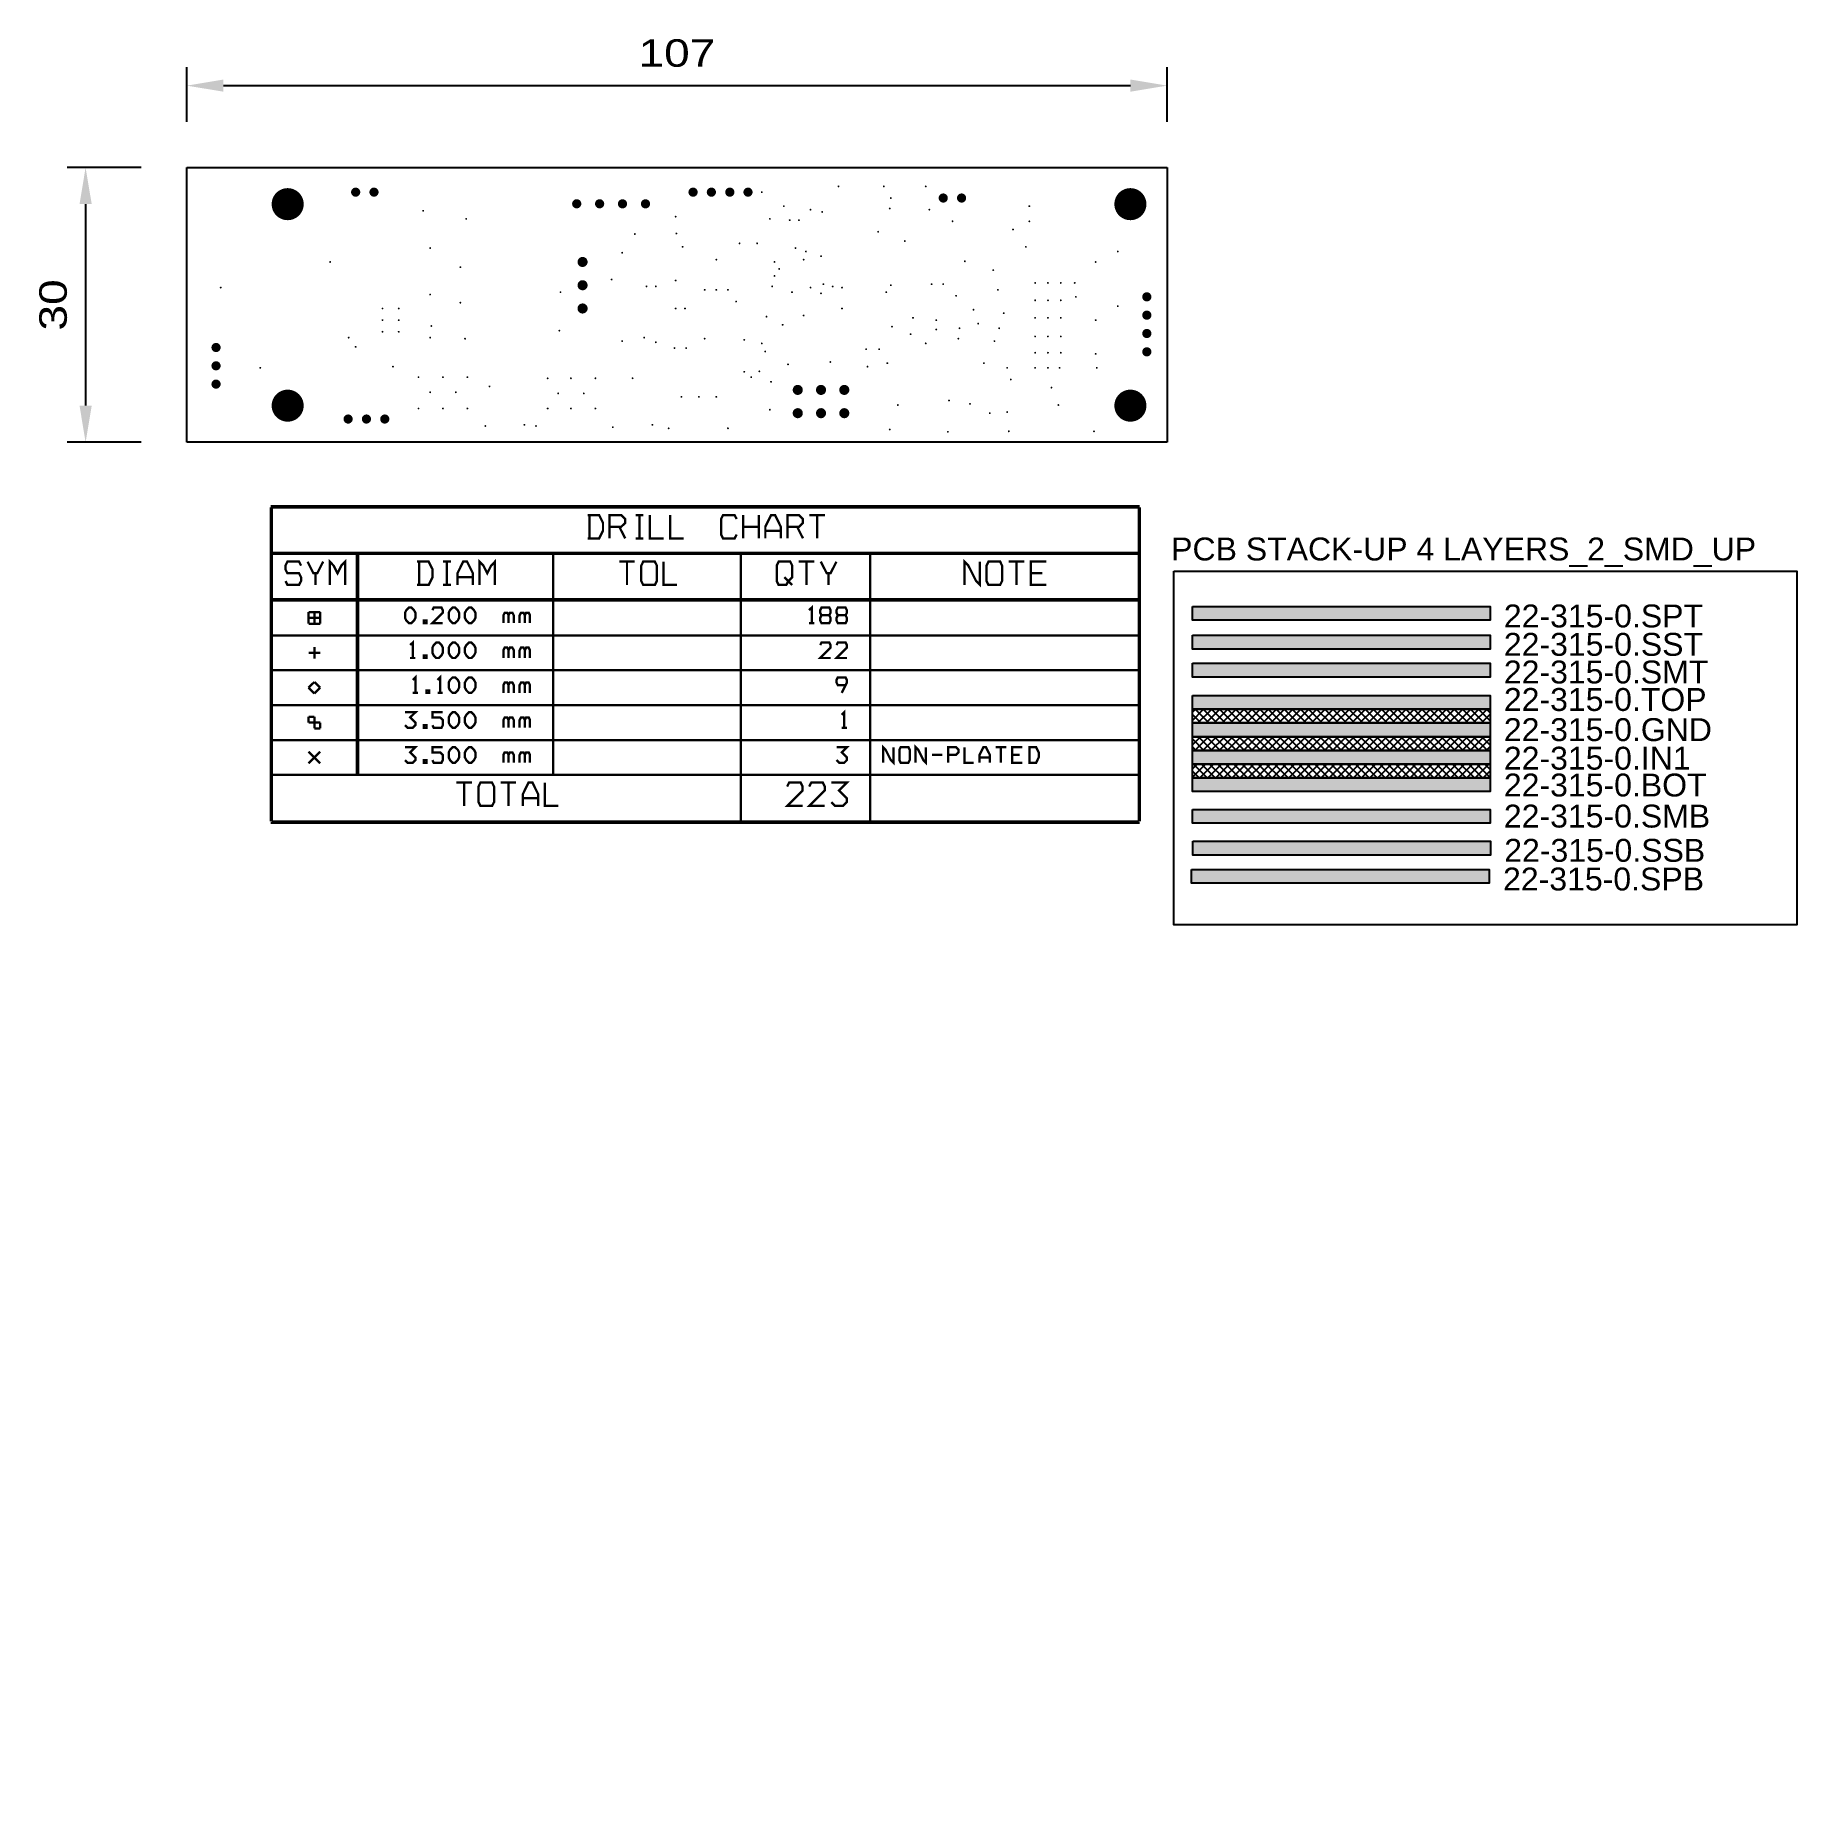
# Model space of a CAD drawing. Extents: x 94 to 286, y 113 to 305.
import ezdxf

# ---------------------------------------------------------------- set-up
doc = ezdxf.new("R2010")
doc.units = 0
doc.header["$LTSCALE"] = 10
doc.header["$MEASUREMENT"] = 0
doc.layers.get('0').update_dxf_attribs({"linetype": 'CONTINUOUS'})
doc.layers.get('Defpoints').update_dxf_attribs({"linetype": 'CONTINUOUS'})
for name, color, linetype in [('22-315-0_DRD', 7, 'CONTINUOUS'), ('OGGETTO', 7, 'CONTINUOUS'), ('QUOTE', 6, 'CONTINUOUS'), ('THRUHOLE_NPT', 8, 'CONTINUOUS'), ('THRUHOLE_TAP', 15, 'CONTINUOUS')]:
    doc.layers.add(name, color=color, linetype=linetype)
doc.styles.add('STILE25', font='arial.ttf', dxfattribs={"width": 1.2, "height": 2.5})
doc.styles.add('STILE3', font='arial.ttf', dxfattribs={"width": 1.2, "height": 3})
doc.dimstyles.new('QUOTE', dxfattribs={"dimscale": 0, "dimtxt": 3, "dimasz": 4, "dimexe": 2, "dimexo": 5, "dimgap": 2, "dimtad": 1, "dimdec": 1, "dimzin": 13, "dimdsep": 46, "dimtxsty": 'STILE3', "dimcen": 0, "dimclrt": 7, "dimadec": 0, "dimazin": 0, "dimtfac": 0.666667, "dimtdec": 1, "dimtofl": 0, "dimtmove": 2, "dimatfit": 3, "dimfxl": 0, "dimtolj": 1, "dimtzin": 13, "dimarcsym": 0})

# ---------------------------------------------------------------- blocks, each defined once
blk = doc.blocks.new('ROUND_17')
at = {"const_width": 1.75006}
blk.add_lwpolyline([(-0.87503, 0, 1), (0.87503, 0, 1)], format="xyb", close=True, dxfattribs=at)
blk = doc.blocks.new('ROUND_83')
at = {"const_width": 0.10033}
blk.add_lwpolyline([(-0.050164, 0, 1), (0.050164, 0, 1)], format="xyb", close=True, dxfattribs=at)
blk = doc.blocks.new('ROUND_84')
at = {"const_width": 0.50038}
blk.add_lwpolyline([(-0.25019, 0, 1), (0.25019, 0, 1)], format="xyb", close=True, dxfattribs=at)
blk = doc.blocks.new('ROUND_85')
at = {"const_width": 0.54991}
blk.add_lwpolyline([(-0.274954, 0, 1), (0.274954, 0, 1)], format="xyb", close=True, dxfattribs=at)
blk = doc.blocks.new('*D84')
at = {"layer": 'Defpoints', "color": 0, "transparency": 16777216}
for p in [(217.46, 299.52), (110.46, 290.58), (217.46, 290.58)]:
    blk.add_point(p, dxfattribs=at)
at = {"layer": 'QUOTE', "color": 0, "lineweight": -2, "transparency": 16777216}
for p, q in [((110.46, 295.58), (110.46, 301.52)), ((217.46, 295.58), (217.46, 301.52)), ((114.46, 299.52), (213.46, 299.52))]:
    blk.add_line(p, q, dxfattribs=at)
at = {"layer": 'QUOTE', "color": 0, "transparency": 16777216}
for points in [[(114.46, 300.19), (114.46, 298.86), (110.46, 299.52)], [(213.46, 300.19), (213.46, 298.86), (217.46, 299.52)]]:
    blk.add_solid(points, dxfattribs=at)
at = {"layer": 'QUOTE', "color": 7, "transparency": 16777216, "insert": (163.96, 303.06), "char_height": 3, "attachment_point": 5, "style": 'STILE3'}
blk.add_mtext('\\A1;107', dxfattribs=at)
blk = doc.blocks.new('*D85')
at = {"layer": 'Defpoints', "color": 0, "transparency": 16777216}
for p in [(110.46, 290.58), (99.41, 260.58), (110.46, 260.58)]:
    blk.add_point(p, dxfattribs=at)
at = {"layer": 'QUOTE', "color": 0, "lineweight": -2, "transparency": 16777216}
for p, q in [((105.46, 290.58), (97.41, 290.58)), ((99.41, 286.58), (99.41, 264.58)), ((105.46, 260.58), (97.41, 260.58))]:
    blk.add_line(p, q, dxfattribs=at)
at = {"layer": 'QUOTE', "color": 0, "transparency": 16777216}
for points in [[(98.75, 286.58), (100.08, 286.58), (99.41, 290.58)], [(98.75, 264.58), (100.08, 264.58), (99.41, 260.58)]]:
    blk.add_solid(points, dxfattribs=at)
at = {"layer": 'QUOTE', "color": 7, "transparency": 16777216, "insert": (95.88, 275.58), "char_height": 3, "attachment_point": 5, "rotation": 90, "style": 'STILE3'}
blk.add_mtext('\\A1;30', dxfattribs=at)

msp = doc.modelspace()

# ---------------------------------------------------------------- hatches: boundary and pattern name
at = {"layer": 'OGGETTO'}
for points in [[(220.23, 242.66), (220.23, 241.16), (252.73, 241.16), (252.73, 242.66)], [(220.14, 213.95), (220.14, 212.45), (252.64, 212.45), (252.64, 213.95)]]:
    msp.add_hatch(color=6, dxfattribs=at).paths.add_polyline_path(points)
h = msp.add_hatch(color=7, dxfattribs=at)
h.dxf.hatch_style = 1
h.paths.add_polyline_path([(252.73, 238.01), (252.73, 239.51), (220.23, 239.51), (220.23, 238.01)])
h = msp.add_hatch(color=3, dxfattribs=at)
h.dxf.hatch_style = 1
h.paths.add_polyline_path([(252.73, 234.95), (252.73, 236.45), (220.23, 236.45), (220.23, 234.95)])
h.paths.add_polyline_path([(252.73, 218.99), (252.73, 220.49), (220.23, 220.49), (220.23, 218.99)])
h = msp.add_hatch(color=1, dxfattribs=at)
h.dxf.hatch_style = 1
h.paths.add_polyline_path([(252.73, 232.94), (220.23, 232.94), (220.23, 231.44), (252.73, 231.44)])
h.paths.add_polyline_path([(252.73, 229.94), (220.23, 229.94), (220.23, 228.44), (252.73, 228.44)])
h.paths.add_polyline_path([(252.73, 226.94), (220.23, 226.94), (220.23, 225.44), (252.73, 225.44)])
h.paths.add_polyline_path([(252.73, 223.94), (220.23, 223.94), (220.23, 222.44), (252.73, 222.44)])
h = msp.add_hatch(dxfattribs=at)
h.set_pattern_fill('ANSI37', color=256, scale=5, style=0)
h.set_pattern_definition([(45, (85.31514, -27.5591), (-0.4419417, 0.4419417), []), (135, (85.31514, -27.5591), (-0.4419417, -0.4419417), [])])
h.paths.add_polyline_path([(220.23, 231.44), (220.23, 229.94), (252.73, 229.94), (252.73, 231.44)])
h.paths.add_polyline_path([(220.23, 228.44), (220.23, 226.94), (252.73, 226.94), (252.73, 228.44)])
h.paths.add_polyline_path([(252.73, 223.94), (252.73, 225.44), (220.23, 225.44), (220.23, 223.94)])
h = msp.add_hatch(color=7, dxfattribs=at)
h.dxf.hatch_style = 1
h.paths.add_polyline_path([(252.77, 215.52), (252.77, 217.02), (220.27, 217.02), (220.27, 215.52)])

# ---------------------------------------------------------------- linework, layer by layer
at = {"layer": '22-315-0_DRD'}
for p, q in [((110.46, 260.58), (110.46, 290.58)), ((110.46, 290.58), (217.46, 290.58)), ((217.46, 290.58), (217.46, 260.58)), ((117.46, 260.58), (110.46, 260.58)), ((217.46, 260.58), (117.46, 260.58))]:
    msp.add_line(p, q, dxfattribs=at)
at = {"layer": '22-315-0_DRD', "const_width": 0.254}
for points in [[(214.49, 253.6), (119.62, 253.6)], [(119.62, 219.18), (119.62, 253.47)], [(214.37, 253.47), (119.75, 253.47)], [(119.75, 219.18), (119.75, 253.47)], [(154.2, 250.09), (155.47, 250.09), (155.89, 250.93), (155.89, 251.78), (155.47, 252.63), (154.2, 252.63)], [(154.41, 250.09), (154.41, 252.63)], [(156.61, 251.36), (157.88, 251.36), (158.31, 251.78), (158.31, 252.2), (157.88, 252.63), (156.61, 252.63), (156.61, 250.09)], [(160.29, 252.63), (159.45, 252.63)], [(159.87, 250.09), (159.87, 252.63)], [(162.5, 250.09), (161.02, 250.09), (161.02, 252.63)], [(164.7, 250.09), (163.22, 250.09), (163.22, 252.63)], [(170.48, 250.51), (170.26, 250.09), (168.99, 250.09), (168.78, 250.51), (168.78, 252.2), (168.99, 252.63), (170.26, 252.63), (170.48, 252.2)], [(171.2, 250.09), (171.2, 252.63)], [(172.89, 250.09), (172.89, 252.63)], [(175.3, 250.09), (175.3, 251.36), (174.67, 252.63), (174.24, 252.63), (173.61, 251.36), (173.61, 250.09)], [(176.02, 251.36), (177.29, 251.36), (177.72, 251.78), (177.72, 252.2), (177.29, 252.63), (176.02, 252.63), (176.02, 250.09)], [(180.13, 252.63), (178.43, 252.63)], [(179.28, 250.09), (179.28, 252.63)], [(214.37, 219.18), (214.37, 253.47)], [(214.49, 219.18), (214.49, 253.47)], [(157.67, 251.36), (158.31, 250.09)], [(160.29, 250.09), (159.45, 250.09)], [(172.89, 251.36), (171.2, 251.36)], [(175.3, 250.93), (173.61, 250.93)], [(177.08, 251.36), (177.72, 250.09)], [(214.37, 248.52), (119.75, 248.52)], [(214.37, 248.39), (119.75, 248.39)], [(129.02, 224.26), (129.02, 248.39)], [(129.15, 224.26), (129.15, 248.39)], [(150.46, 224.26), (150.46, 248.39)], [(170.95, 219.18), (170.95, 248.39)], [(185.05, 219.18), (185.05, 248.39)], [(122.93, 247.12), (122.71, 247.55), (121.44, 247.55), (121.23, 247.12), (121.23, 246.7), (121.44, 246.28), (122.71, 246.28), (122.93, 245.85), (122.93, 245.43), (122.71, 245.01), (121.44, 245.01), (121.23, 245.43)], [(125.34, 247.55), (124.7, 246.28), (124.28, 246.28), (123.64, 247.55)], [(124.49, 245.01), (124.49, 246.28)], [(127.75, 245.01), (127.75, 247.55), (127.33, 247.12), (126.91, 246.28), (126.48, 247.12), (126.06, 247.55), (126.06, 245.01)], [(135.59, 245.01), (136.86, 245.01), (137.29, 245.85), (137.29, 246.7), (136.86, 247.55), (135.59, 247.55)], [(135.81, 245.01), (135.81, 247.55)], [(139.28, 247.55), (138.43, 247.55)], [(138.85, 245.01), (138.85, 247.55)], [(141.69, 245.01), (141.69, 246.28), (141.05, 247.55), (140.63, 247.55), (140, 246.28), (140, 245.01)], [(144.1, 245.01), (144.1, 247.55), (143.68, 247.12), (143.26, 246.28), (142.83, 247.12), (142.41, 247.55), (142.41, 245.01)], [(159.35, 247.55), (157.66, 247.55)], [(158.51, 245.01), (158.51, 247.55)], [(160.28, 245.01), (160.07, 245.43), (160.07, 247.12), (160.28, 247.55), (161.55, 247.55), (161.77, 247.12), (161.77, 245.43), (161.55, 245.01), (160.28, 245.01)], [(163.97, 245.01), (162.49, 245.01), (162.49, 247.55)], [(174.85, 245.43), (175.06, 245.01), (175.9, 245.01), (176.12, 245.43), (176.54, 245.85), (176.54, 247.12), (176.33, 247.55), (175.06, 247.55), (174.85, 247.12), (174.85, 245.43)], [(178.95, 247.55), (177.26, 247.55)], [(178.11, 245.01), (178.11, 247.55)], [(181.37, 247.55), (180.73, 246.28), (180.31, 246.28), (179.67, 247.55)], [(180.52, 245.01), (180.52, 246.28)], [(197.04, 247.55), (197.04, 245.01), (196.62, 245.43), (195.77, 247.12), (195.35, 247.55), (195.35, 245.01)], [(197.97, 245.01), (197.76, 245.43), (197.76, 247.12), (197.97, 247.55), (199.24, 247.55), (199.45, 247.12), (199.45, 245.43), (199.24, 245.01), (197.97, 245.01)], [(201.87, 247.55), (200.17, 247.55)], [(201.02, 245.01), (201.02, 247.55)], [(204.28, 245.01), (202.59, 245.01), (202.59, 247.55), (204.28, 247.55)], [(203.86, 246.28), (202.59, 246.28)], [(139.28, 245.01), (138.43, 245.01)], [(141.69, 245.85), (140, 245.85)], [(175.69, 245.85), (176.54, 245.01)], [(214.37, 243.44), (119.75, 243.44)], [(214.37, 243.31), (119.75, 243.31)], [(134.7, 240.84), (134.42, 241.12), (134.28, 241.41), (134.28, 241.97), (134.42, 242.25), (134.7, 242.53), (134.98, 242.53), (135.26, 242.25), (135.41, 241.97), (135.41, 241.41), (135.26, 241.12), (134.98, 240.84), (134.7, 240.84)], [(138.4, 240.84), (137.27, 240.84), (138.4, 241.97), (138.4, 242.25), (138.26, 242.53), (137.41, 242.53), (137.27, 242.25)], [(139.47, 240.84), (139.19, 241.12), (139.05, 241.41), (139.05, 241.97), (139.19, 242.25), (139.47, 242.53), (139.75, 242.53), (140.04, 242.25), (140.18, 241.97), (140.18, 241.41), (140.04, 241.12), (139.75, 240.84), (139.47, 240.84)], [(141.25, 240.84), (140.97, 241.12), (140.82, 241.41), (140.82, 241.97), (140.97, 242.25), (141.25, 242.53), (141.53, 242.53), (141.81, 242.25), (141.96, 241.97), (141.96, 241.41), (141.81, 241.12), (141.53, 240.84), (141.25, 240.84)], [(178.67, 240.84), (178.67, 242.53), (178.39, 242.25)], [(180.59, 241.69), (180.73, 241.97), (180.73, 242.25), (180.59, 242.53), (179.74, 242.53), (179.6, 242.25), (179.6, 241.97), (179.74, 241.69), (180.59, 241.69), (180.73, 241.41), (180.73, 241.12), (180.59, 240.84), (179.74, 240.84), (179.6, 241.12), (179.6, 241.41), (179.74, 241.69)], [(182.37, 241.69), (182.51, 241.97), (182.51, 242.25), (182.37, 242.53), (181.52, 242.53), (181.38, 242.25), (181.38, 241.97), (181.52, 241.69), (182.37, 241.69), (182.51, 241.41), (182.51, 241.12), (182.37, 240.84), (181.52, 240.84), (181.38, 241.12), (181.38, 241.41), (181.52, 241.69)], [(123.75, 242.04), (123.75, 240.77)], [(125.02, 242.04), (123.75, 242.04)], [(125.02, 241.41), (123.75, 241.41)], [(123.75, 240.77), (125.02, 240.77)], [(124.39, 242.04), (124.39, 240.77)], [(125.02, 240.77), (125.02, 242.04)], [(136.34, 240.84), (136.62, 240.84), (136.62, 241.12), (136.34, 241.12), (136.34, 240.84)], [(146.15, 240.84), (146.15, 241.69), (146, 241.97), (145.72, 241.97), (145.58, 241.69), (145.44, 241.97), (145.16, 241.97), (145.02, 241.69), (145.02, 240.84)], [(145.58, 240.84), (145.58, 241.69)], [(147.92, 240.84), (147.92, 241.69), (147.78, 241.97), (147.5, 241.97), (147.36, 241.69), (147.22, 241.97), (146.94, 241.97), (146.79, 241.69), (146.79, 240.84)], [(147.36, 240.84), (147.36, 241.69)], [(178.95, 240.84), (178.39, 240.84)], [(214.37, 239.5), (119.75, 239.5)], [(135.13, 237.03), (135.13, 238.72), (134.84, 238.44)], [(137.69, 237.03), (137.41, 237.31), (137.27, 237.6), (137.27, 238.16), (137.41, 238.44), (137.69, 238.72), (137.98, 238.72), (138.26, 238.44), (138.4, 238.16), (138.4, 237.6), (138.26, 237.31), (137.98, 237.03), (137.69, 237.03)], [(139.47, 237.03), (139.19, 237.31), (139.05, 237.6), (139.05, 238.16), (139.19, 238.44), (139.47, 238.72), (139.75, 238.72), (140.04, 238.44), (140.18, 238.16), (140.18, 237.6), (140.04, 237.31), (139.75, 237.03), (139.47, 237.03)], [(141.25, 237.03), (140.97, 237.31), (140.82, 237.6), (140.82, 238.16), (140.97, 238.44), (141.25, 238.72), (141.53, 238.72), (141.81, 238.44), (141.96, 238.16), (141.96, 237.6), (141.81, 237.31), (141.53, 237.03), (141.25, 237.03)], [(180.73, 237.03), (179.6, 237.03), (180.73, 238.16), (180.73, 238.44), (180.59, 238.72), (179.74, 238.72), (179.6, 238.44)], [(182.51, 237.03), (181.38, 237.03), (182.51, 238.16), (182.51, 238.44), (182.37, 238.72), (181.52, 238.72), (181.38, 238.44)], [(125.02, 237.6), (123.75, 237.6)], [(124.39, 238.23), (124.39, 236.96)], [(135.41, 237.03), (134.84, 237.03)], [(136.34, 237.03), (136.62, 237.03), (136.62, 237.31), (136.34, 237.31), (136.34, 237.03)], [(146.15, 237.03), (146.15, 237.88), (146, 238.16), (145.72, 238.16), (145.58, 237.88), (145.44, 238.16), (145.16, 238.16), (145.02, 237.88), (145.02, 237.03)], [(145.58, 237.03), (145.58, 237.88)], [(147.92, 237.03), (147.92, 237.88), (147.78, 238.16), (147.5, 238.16), (147.36, 237.88), (147.22, 238.16), (146.94, 238.16), (146.79, 237.88), (146.79, 237.03)], [(147.36, 237.03), (147.36, 237.88)], [(214.37, 235.69), (119.75, 235.69)], [(135.41, 233.22), (135.41, 234.91), (135.13, 234.63)], [(138.11, 233.22), (138.11, 234.91), (137.83, 234.63)], [(139.47, 233.22), (139.19, 233.5), (139.05, 233.79), (139.05, 234.35), (139.19, 234.63), (139.47, 234.91), (139.75, 234.91), (140.04, 234.63), (140.18, 234.35), (140.18, 233.79), (140.04, 233.5), (139.75, 233.22), (139.47, 233.22)], [(141.25, 233.22), (140.97, 233.5), (140.82, 233.79), (140.82, 234.35), (140.97, 234.63), (141.25, 234.91), (141.53, 234.91), (141.81, 234.63), (141.96, 234.35), (141.96, 233.79), (141.81, 233.5), (141.53, 233.22), (141.25, 233.22)], [(182.37, 234.07), (181.52, 234.07), (181.38, 234.35), (181.38, 234.63), (181.52, 234.91), (182.37, 234.91), (182.51, 234.63), (182.51, 234.35), (181.95, 233.22)], [(124.39, 234.42), (123.75, 233.79)], [(123.75, 233.79), (124.39, 233.15)], [(125.02, 233.79), (124.39, 234.42)], [(124.39, 233.15), (125.02, 233.79)], [(135.69, 233.22), (135.13, 233.22)], [(136.62, 233.22), (136.9, 233.22), (136.9, 233.5), (136.62, 233.5), (136.62, 233.22)], [(138.4, 233.22), (137.83, 233.22)], [(146.15, 233.22), (146.15, 234.07), (146, 234.35), (145.72, 234.35), (145.58, 234.07), (145.44, 234.35), (145.16, 234.35), (145.02, 234.07), (145.02, 233.22)], [(145.58, 233.22), (145.58, 234.07)], [(147.92, 233.22), (147.92, 234.07), (147.78, 234.35), (147.5, 234.35), (147.36, 234.07), (147.22, 234.35), (146.94, 234.35), (146.79, 234.07), (146.79, 233.22)], [(147.36, 233.22), (147.36, 234.07)], [(214.37, 231.88), (119.75, 231.88)], [(134.28, 229.69), (134.56, 229.41), (135.13, 229.41), (135.41, 229.69), (135.41, 229.98), (134.84, 230.54), (135.41, 231.1), (134.28, 231.1)], [(137.27, 229.69), (137.41, 229.41), (138.26, 229.41), (138.4, 229.69), (138.4, 230.26), (138.11, 230.54), (137.27, 230.54), (137.27, 231.1), (138.4, 231.1)], [(139.47, 229.41), (139.19, 229.69), (139.05, 229.98), (139.05, 230.54), (139.19, 230.82), (139.47, 231.1), (139.75, 231.1), (140.04, 230.82), (140.18, 230.54), (140.18, 229.98), (140.04, 229.69), (139.75, 229.41), (139.47, 229.41)], [(141.25, 229.41), (140.97, 229.69), (140.82, 229.98), (140.82, 230.54), (140.97, 230.82), (141.25, 231.1), (141.53, 231.1), (141.81, 230.82), (141.96, 230.54), (141.96, 229.98), (141.81, 229.69), (141.53, 229.41), (141.25, 229.41)], [(182.23, 229.41), (182.23, 231.1), (181.95, 230.82)], [(123.75, 230.61), (123.75, 229.98)], [(124.39, 230.61), (123.75, 230.61)], [(123.75, 229.98), (125.02, 229.98)], [(124.39, 229.34), (124.39, 230.61)], [(125.02, 229.34), (124.39, 229.34)], [(125.02, 229.98), (125.02, 229.34)], [(136.34, 229.41), (136.62, 229.41), (136.62, 229.69), (136.34, 229.69), (136.34, 229.41)], [(146.15, 229.41), (146.15, 230.26), (146, 230.54), (145.72, 230.54), (145.58, 230.26), (145.44, 230.54), (145.16, 230.54), (145.02, 230.26), (145.02, 229.41)], [(145.58, 229.41), (145.58, 230.26)], [(147.92, 229.41), (147.92, 230.26), (147.78, 230.54), (147.5, 230.54), (147.36, 230.26), (147.22, 230.54), (146.94, 230.54), (146.79, 230.26), (146.79, 229.41)], [(147.36, 229.41), (147.36, 230.26)], [(182.51, 229.41), (181.95, 229.41)], [(214.37, 228.07), (119.75, 228.07)], [(125.02, 226.8), (123.75, 225.53)], [(125.02, 225.53), (123.75, 226.8)], [(134.28, 225.88), (134.56, 225.6), (135.13, 225.6), (135.41, 225.88), (135.41, 226.17), (134.84, 226.73), (135.41, 227.29), (134.28, 227.29)], [(137.27, 225.88), (137.41, 225.6), (138.26, 225.6), (138.4, 225.88), (138.4, 226.45), (138.11, 226.73), (137.27, 226.73), (137.27, 227.29), (138.4, 227.29)], [(139.47, 225.6), (139.19, 225.88), (139.05, 226.17), (139.05, 226.73), (139.19, 227.01), (139.47, 227.29), (139.75, 227.29), (140.04, 227.01), (140.18, 226.73), (140.18, 226.17), (140.04, 225.88), (139.75, 225.6), (139.47, 225.6)], [(141.25, 225.6), (140.97, 225.88), (140.82, 226.17), (140.82, 226.73), (140.97, 227.01), (141.25, 227.29), (141.53, 227.29), (141.81, 227.01), (141.96, 226.73), (141.96, 226.17), (141.81, 225.88), (141.53, 225.6), (141.25, 225.6)], [(181.38, 225.88), (181.66, 225.6), (182.23, 225.6), (182.51, 225.88), (182.51, 226.17), (181.95, 226.73), (182.51, 227.29), (181.38, 227.29)], [(187.59, 227.29), (187.59, 225.6), (187.31, 225.88), (186.74, 227.01), (186.46, 227.29), (186.46, 225.6)], [(188.38, 225.6), (188.24, 225.88), (188.24, 227.01), (188.38, 227.29), (189.23, 227.29), (189.37, 227.01), (189.37, 225.88), (189.23, 225.6), (188.38, 225.6)], [(191.14, 227.29), (191.14, 225.6), (190.86, 225.88), (190.3, 227.01), (190.02, 227.29), (190.02, 225.6)], [(193.57, 226.45), (194.42, 226.45), (194.7, 226.73), (194.7, 227.01), (194.42, 227.29), (193.57, 227.29), (193.57, 225.6)], [(196.34, 225.6), (195.35, 225.6), (195.35, 227.29)], [(198.12, 225.6), (198.12, 226.45), (197.69, 227.29), (197.41, 227.29), (196.99, 226.45), (196.99, 225.6)], [(199.9, 227.29), (198.76, 227.29)], [(199.33, 225.6), (199.33, 227.29)], [(201.67, 225.6), (200.54, 225.6), (200.54, 227.29), (201.67, 227.29)], [(202.32, 225.6), (203.17, 225.6), (203.45, 226.17), (203.45, 226.73), (203.17, 227.29), (202.32, 227.29)], [(202.46, 225.6), (202.46, 227.29)], [(136.34, 225.6), (136.62, 225.6), (136.62, 225.88), (136.34, 225.88), (136.34, 225.6)], [(146.15, 225.6), (146.15, 226.45), (146, 226.73), (145.72, 226.73), (145.58, 226.45), (145.44, 226.73), (145.16, 226.73), (145.02, 226.45), (145.02, 225.6)], [(145.58, 225.6), (145.58, 226.45)], [(147.92, 225.6), (147.92, 226.45), (147.78, 226.73), (147.5, 226.73), (147.36, 226.45), (147.22, 226.73), (146.94, 226.73), (146.79, 226.45), (146.79, 225.6)], [(147.36, 225.6), (147.36, 226.45)], [(192.92, 226.45), (191.8, 226.45)], [(198.12, 226.17), (196.99, 226.17)], [(201.39, 226.45), (200.54, 226.45)], [(214.37, 224.26), (119.75, 224.26)], [(141.58, 223.42), (139.89, 223.42)], [(140.74, 220.88), (140.74, 223.42)], [(142.51, 220.88), (142.3, 221.3), (142.3, 222.99), (142.51, 223.42), (143.78, 223.42), (144, 222.99), (144, 221.3), (143.78, 220.88), (142.51, 220.88)], [(146.41, 223.42), (144.72, 223.42)], [(145.56, 220.88), (145.56, 223.42)], [(148.82, 220.88), (148.82, 222.15), (148.19, 223.42), (147.76, 223.42), (147.13, 222.15), (147.13, 220.88)], [(151.02, 220.88), (149.54, 220.88), (149.54, 223.42)], [(177.68, 220.88), (175.99, 220.88), (177.68, 222.57), (177.68, 222.99), (177.47, 223.42), (176.2, 223.42), (175.99, 222.99)], [(180.1, 220.88), (178.4, 220.88), (180.1, 222.57), (180.1, 222.99), (179.89, 223.42), (178.62, 223.42), (178.4, 222.99)], [(180.82, 221.3), (181.24, 220.88), (182.09, 220.88), (182.51, 221.3), (182.51, 221.72), (181.66, 222.57), (182.51, 223.42), (180.82, 223.42)], [(148.82, 221.72), (147.13, 221.72)], [(214.37, 219.18), (119.75, 219.18)], [(214.49, 219.05), (119.62, 219.05)]]:
    msp.add_lwpolyline(points, dxfattribs=at)
at = {"layer": 'OGGETTO'}
for points in [[(218.21, 246.5), (286.2, 246.5), (286.2, 207.9), (218.21, 207.9)], [(220.23, 242.66), (252.73, 242.66), (252.73, 241.16), (220.23, 241.16)], [(220.23, 239.51), (252.73, 239.51), (252.73, 238.01), (220.23, 238.01)], [(220.23, 236.45), (252.73, 236.45), (252.73, 234.95), (220.23, 234.95)], [(220.23, 232.94), (252.73, 232.94), (252.73, 231.44), (220.23, 231.44)], [(220.23, 231.44), (252.73, 231.44), (252.73, 229.94), (220.23, 229.94)], [(220.23, 229.94), (252.73, 229.94), (252.73, 228.44), (220.23, 228.44)], [(220.23, 228.44), (252.73, 228.44), (252.73, 226.94), (220.23, 226.94)], [(220.23, 226.94), (252.73, 226.94), (252.73, 225.44), (220.23, 225.44)], [(220.23, 225.44), (252.73, 225.44), (252.73, 223.94), (220.23, 223.94)], [(220.23, 223.94), (252.73, 223.94), (252.73, 222.44), (220.23, 222.44)], [(220.23, 220.49), (252.73, 220.49), (252.73, 218.99), (220.23, 218.99)], [(220.27, 217.02), (252.77, 217.02), (252.77, 215.52), (220.27, 215.52)], [(220.14, 213.95), (252.64, 213.95), (252.64, 212.45), (220.14, 212.45)]]:
    msp.add_lwpolyline(points, close=True, dxfattribs=at)

# ---------------------------------------------------------------- block references
at = {"layer": 'THRUHOLE_NPT'}
for p in [(121.47, 286.58), (213.46, 286.58), (121.47, 264.58)]:
    msp.add_blockref('ROUND_17', p, dxfattribs=at)
at = {"layer": 'THRUHOLE_TAP'}
for name, p in [('ROUND_83', (181.6, 288.52)), ('ROUND_83', (186.55, 288.52)), ('ROUND_83', (191.12, 288.52)), ('ROUND_84', (128.89, 287.89)), ('ROUND_84', (130.89, 287.89)), ('ROUND_84', (153.02, 286.62)), ('ROUND_84', (155.52, 286.62)), ('ROUND_84', (158.02, 286.62)), ('ROUND_84', (160.53, 286.62)), ('ROUND_84', (165.72, 287.89)), ('ROUND_84', (167.72, 287.89)), ('ROUND_84', (169.73, 287.89)), ('ROUND_84', (171.72, 287.89)), ('ROUND_83', (173.22, 287.89)), ('ROUND_83', (187.31, 287.25)), ('ROUND_84', (193.03, 287.25)), ('ROUND_84', (195.03, 287.25)), ('ROUND_83', (136.26, 285.86)), ('ROUND_83', (140.96, 284.97)), ('ROUND_83', (163.82, 285.22)), ('ROUND_83', (174.11, 284.97)), ('ROUND_83', (175.63, 286.36)), ('ROUND_83', (176.27, 284.84)), ('ROUND_83', (177.28, 284.84)), ('ROUND_83', (178.55, 285.98)), ('ROUND_83', (179.82, 285.73)), ('ROUND_83', (187.19, 286.11)), ('ROUND_83', (191.51, 285.98)), ('ROUND_83', (194.05, 284.71)), ('ROUND_83', (202.43, 286.36)), ('ROUND_83', (202.43, 284.71)), ('ROUND_83', (159.37, 283.32)), ('ROUND_83', (163.9, 283.37)), ('ROUND_83', (185.92, 283.57)), ('ROUND_83', (200.65, 283.82)), ('ROUND_83', (137.02, 281.79)), ('ROUND_85', (153.66, 280.27)), ('ROUND_83', (157.98, 281.28)), ('ROUND_83', (164.58, 281.92)), ('ROUND_83', (170.8, 282.3)), ('ROUND_83', (172.71, 282.3)), ('ROUND_83', (176.9, 281.79)), ('ROUND_83', (178.04, 281.41)), ('ROUND_83', (179.69, 280.9)), ('ROUND_83', (188.84, 282.55)), ('ROUND_83', (202.05, 281.92)), ('ROUND_83', (212.08, 281.41)), ('ROUND_83', (126.1, 280.27)), ('ROUND_83', (140.32, 279.7)), ('ROUND_83', (168.26, 280.52)), ('ROUND_83', (174.61, 280.27)), ('ROUND_83', (174.61, 278.74)), ('ROUND_83', (175.12, 279.51)), ('ROUND_83', (177.79, 280.52)), ('ROUND_83', (195.39, 280.34)), ('ROUND_83', (198.49, 279.38)), ('ROUND_83', (209.67, 280.27)), ('ROUND_83', (114.16, 277.47)), ('ROUND_83', (151.25, 276.97)), ('ROUND_85', (153.66, 277.73)), ('ROUND_83', (156.83, 278.36)), ('ROUND_83', (160.64, 277.6)), ('ROUND_83', (161.66, 277.6)), ('ROUND_83', (163.82, 278.24)), ('ROUND_83', (166.99, 277.22)), ('ROUND_83', (168.26, 277.22)), ('ROUND_83', (169.53, 277.22)), ('ROUND_83', (174.36, 277.6)), ('ROUND_83', (176.52, 276.97)), ('ROUND_83', (178.55, 277.47)), ('ROUND_83', (179.69, 276.84)), ('ROUND_83', (179.95, 277.85)), ('ROUND_83', (180.96, 277.6)), ('ROUND_83', (181.98, 277.47)), ('ROUND_83', (186.81, 276.97)), ('ROUND_83', (187.31, 277.73)), ('ROUND_83', (191.76, 277.85)), ('ROUND_83', (193.03, 277.85)), ('ROUND_83', (199, 277.22)), ('ROUND_83', (203.06, 277.98)), ('ROUND_83', (204.46, 277.98)), ('ROUND_83', (205.86, 277.98)), ('ROUND_83', (207.38, 277.98)), ('ROUND_84', (215.25, 276.46)), ('ROUND_83', (131.82, 275.19)), ('ROUND_83', (133.59, 275.19)), ('ROUND_83', (137.02, 276.71)), ('ROUND_83', (140.32, 275.82)), ('ROUND_85', (153.66, 275.19)), ('ROUND_83', (163.82, 275.19)), ('ROUND_83', (164.84, 275.19)), ('ROUND_83', (170.42, 275.95)), ('ROUND_83', (181.98, 275.19)), ('ROUND_83', (194.43, 276.58)), ('ROUND_83', (196.33, 275.06)), ('ROUND_83', (203.06, 276.08)), ('ROUND_83', (204.46, 276.08)), ('ROUND_83', (205.86, 276.08)), ('ROUND_83', (207.51, 276.46)), ('ROUND_83', (212.08, 275.44)), ('ROUND_83', (131.82, 273.92)), ('ROUND_83', (133.59, 273.92)), ('ROUND_83', (137.15, 273.28)), ('ROUND_83', (173.73, 274.3)), ('ROUND_83', (175.5, 273.41)), ('ROUND_83', (177.79, 274.43)), ('ROUND_83', (187.44, 273.21)), ('ROUND_83', (189.73, 274.17)), ('ROUND_83', (192.27, 273.92)), ('ROUND_83', (194.81, 273.03)), ('ROUND_83', (196.84, 273.54)), ('ROUND_83', (199.13, 273.03)), ('ROUND_83', (199.63, 274.68)), ('ROUND_83', (203.06, 274.17)), ('ROUND_83', (204.46, 274.17)), ('ROUND_83', (205.86, 274.17)), ('ROUND_83', (209.67, 273.92)), ('ROUND_84', (215.25, 274.46)), ('ROUND_84', (113.65, 270.93)), ('ROUND_83', (128.13, 272.01)), ('ROUND_83', (131.82, 272.65)), ('ROUND_83', (133.59, 272.65)), ('ROUND_83', (137.02, 272.01)), ('ROUND_83', (140.83, 271.89)), ('ROUND_83', (151.12, 272.77)), ('ROUND_83', (157.98, 271.63)), ('ROUND_83', (160.39, 272.01)), ('ROUND_83', (161.66, 271.5)), ('ROUND_83', (166.99, 271.89)), ('ROUND_83', (171.31, 271.76)), ('ROUND_83', (173.22, 271.38)), ('ROUND_83', (189.47, 272.39)), ('ROUND_83', (191.12, 271.38)), ('ROUND_83', (192.27, 272.9)), ('ROUND_83', (194.68, 271.89)), ('ROUND_83', (198.62, 271.63)), ('ROUND_83', (203.06, 272.14)), ('ROUND_83', (204.46, 272.14)), ('ROUND_83', (205.86, 272.14)), ('ROUND_84', (215.25, 272.46)), ('ROUND_84', (113.65, 268.93)), ('ROUND_83', (128.89, 271)), ('ROUND_83', (163.69, 270.87)), ('ROUND_83', (164.96, 270.87)), ('ROUND_83', (173.6, 270.49)), ('ROUND_83', (180.71, 269.35)), ('ROUND_83', (184.61, 270.74)), ('ROUND_83', (186.04, 270.74)), ('ROUND_83', (186.93, 269.22)), ('ROUND_83', (197.47, 269.22)), ('ROUND_83', (203.06, 270.36)), ('ROUND_83', (204.46, 270.36)), ('ROUND_83', (205.86, 270.36)), ('ROUND_83', (209.67, 270.23)), ('ROUND_84', (215.25, 270.46)), ('ROUND_84', (113.65, 266.93)), ('ROUND_83', (118.48, 268.71)), ('ROUND_83', (132.96, 268.84)), ('ROUND_83', (135.75, 267.69)), ('ROUND_83', (138.42, 267.69)), ('ROUND_83', (141.09, 267.69)), ('ROUND_83', (149.85, 267.57)), ('ROUND_83', (152.39, 267.57)), ('ROUND_83', (155.06, 267.57)), ('ROUND_83', (159.12, 267.57)), ('ROUND_83', (171.31, 268.28)), ('ROUND_83', (172.07, 267.69)), ('ROUND_83', (172.96, 268.33)), ('ROUND_83', (174.23, 267.19)), ('ROUND_83', (176.09, 269.09)), ('ROUND_83', (184.77, 268.84)), ('ROUND_83', (200.01, 268.71)), ('ROUND_83', (200.4, 267.44)), ('ROUND_83', (203.06, 268.71)), ('ROUND_83', (204.46, 268.71)), ('ROUND_83', (205.73, 268.71)), ('ROUND_83', (209.79, 268.71)), ('ROUND_83', (137.02, 266.04)), ('ROUND_83', (139.82, 266.04)), ('ROUND_83', (143.5, 266.68)), ('ROUND_83', (150.99, 265.92)), ('ROUND_83', (153.79, 265.92)), ('ROUND_83', (164.45, 265.54)), ('ROUND_83', (166.36, 265.54)), ('ROUND_83', (168.26, 265.54)), ('ROUND_85', (177.15, 266.3)), ('ROUND_85', (179.69, 266.3)), ('ROUND_85', (182.23, 266.3)), ('ROUND_83', (204.84, 266.55)), ('ROUND_17', (213.46, 264.58)), ('ROUND_84', (128.07, 263.12)), ('ROUND_84', (130.07, 263.12)), ('ROUND_84', (132.07, 263.12)), ('ROUND_83', (135.75, 264.27)), ('ROUND_83', (138.42, 264.27)), ('ROUND_83', (141.09, 264.27)), ('ROUND_83', (149.85, 264.27)), ('ROUND_83', (152.39, 264.27)), ('ROUND_83', (155.06, 264.27)), ('ROUND_83', (174.11, 264.14)), ('ROUND_85', (177.15, 263.76)), ('ROUND_85', (179.69, 263.76)), ('ROUND_85', (182.23, 263.76)), ('ROUND_83', (188.08, 264.65)), ('ROUND_83', (193.66, 265.15)), ('ROUND_83', (195.95, 264.77)), ('ROUND_83', (198.11, 263.76)), ('ROUND_83', (200.01, 263.88)), ('ROUND_83', (205.6, 264.65)), ('ROUND_83', (143.04, 262.36)), ('ROUND_83', (147.31, 262.49)), ('ROUND_83', (148.58, 262.36)), ('ROUND_83', (156.96, 262.23)), ('ROUND_83', (161.28, 262.49)), ('ROUND_83', (163.06, 262.11)), ('ROUND_83', (169.53, 262.11)), ('ROUND_83', (187.19, 261.98)), ('ROUND_83', (193.54, 261.73)), ('ROUND_83', (200.19, 261.78)), ('ROUND_83', (209.49, 261.78))]:
    msp.add_blockref(name, p, dxfattribs=at)

# ---------------------------------------------------------------- texts
at = {"layer": 'OGGETTO', "style": 'STILE25'}
for s, p in [('PCB STACK-UP 4 LAYERS_2_SMD_UP', (217.91, 247.68)), ('22-315-0.SPT', (254.23, 240.37)), ('22-315-0.SST', (254.23, 237.27)), ('22-315-0.SMT', (254.23, 234.25)), ('22-315-0.TOP', (254.23, 231.25)), ('22-315-0.GND', (254.23, 227.96)), ('22-315-0.IN1', (254.23, 224.84)), ('22-315-0.BOT', (254.23, 221.91)), ('22-315-0.SMB', (254.23, 218.52)), ('22-315-0.SSB', (254.27, 214.78)), ('22-315-0.SPB', (254.14, 211.65))]:
    msp.add_text(s, height=2.5, dxfattribs=at).set_placement(p)
at = {"layer": 'QUOTE', "color": 7, "insert": (195.7, 113.03), "char_height": 3, "attachment_point": 1, "style": 'STILE3'}
msp.add_mtext('\\A1;', dxfattribs=at)
msp.add_mtext('\\A1;', dxfattribs=at)

# ---------------------------------------------------------------- dimensions: what is measured, and where the dimension line sits
at = {"layer": 'QUOTE'}
dim = msp.add_linear_dim(base=(217.46, 299.52), p1=(110.46, 290.58), p2=(217.46, 290.58), dimstyle='QUOTE', override={"dimscale": 1}, dxfattribs=at)
dim.commit()
dim.dimension.update_dxf_attribs({"geometry": '*D84', "text_midpoint": (163.96, 303.06)})
dim = msp.add_linear_dim(base=(99.41, 260.58), p1=(110.46, 290.58), p2=(110.46, 260.58), angle=90, dimstyle='QUOTE', override={"dimscale": 1}, dxfattribs=at)
dim.commit()
dim.dimension.update_dxf_attribs({"geometry": '*D85', "text_midpoint": (95.88, 275.58)})

doc.saveas('drawing.dxf')
